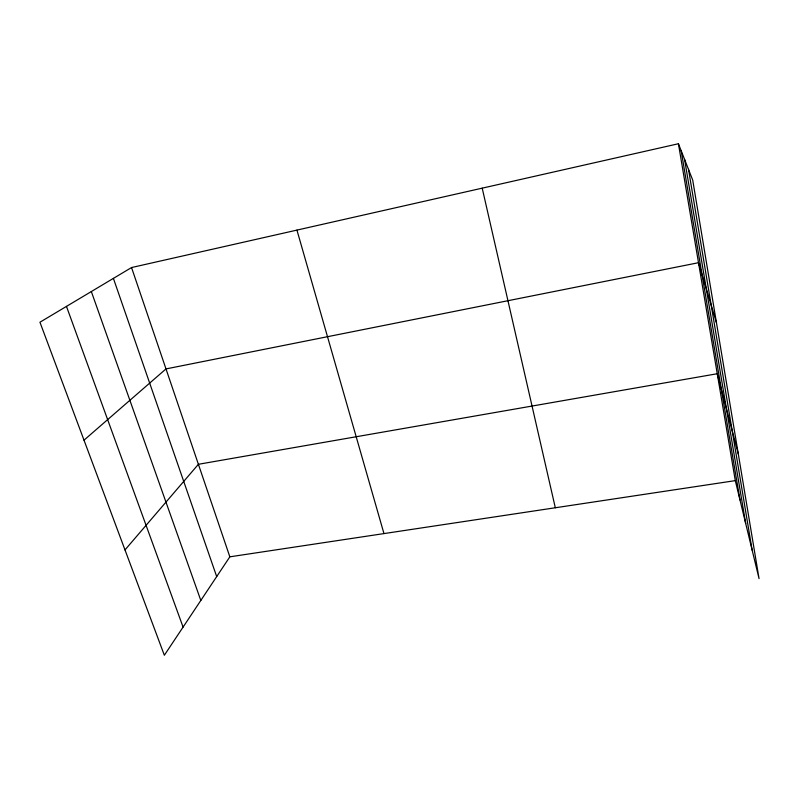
<?xml version="1.0" encoding="UTF-8"?>
<svg xmlns="http://www.w3.org/2000/svg" width="799" height="799" viewBox="0 0 799 799"><rect width="100%" height="100%" fill="white"/><g stroke="black" fill="none" stroke-linecap="round" stroke-linejoin="round"><path stroke-width="1.2" d="M735.3 480.628L229.842 556.823L164.344 655.26L39.95 322.227L131.545 267.545L678.421 143.74L692.713 180.085L759.05 578.616L735.3 480.628L678.421 143.74M124.994 549.922L198.402 464.289L717.252 373.732L738.306 454.002M84.005 440.179L165.992 368.918L698.506 262.711L716.463 322.776M66.467 306.397L183.081 627.095M91.336 291.555L200.819 600.439M113.398 278.382L216.689 576.578M131.545 267.545L229.842 556.823M296.938 230.102L383.959 533.582M482.206 188.165L555.315 507.755M688.498 169.368L752.149 550.151M684.603 159.46L745.697 523.535M681.187 150.791L739.984 499.964"/></g></svg>
